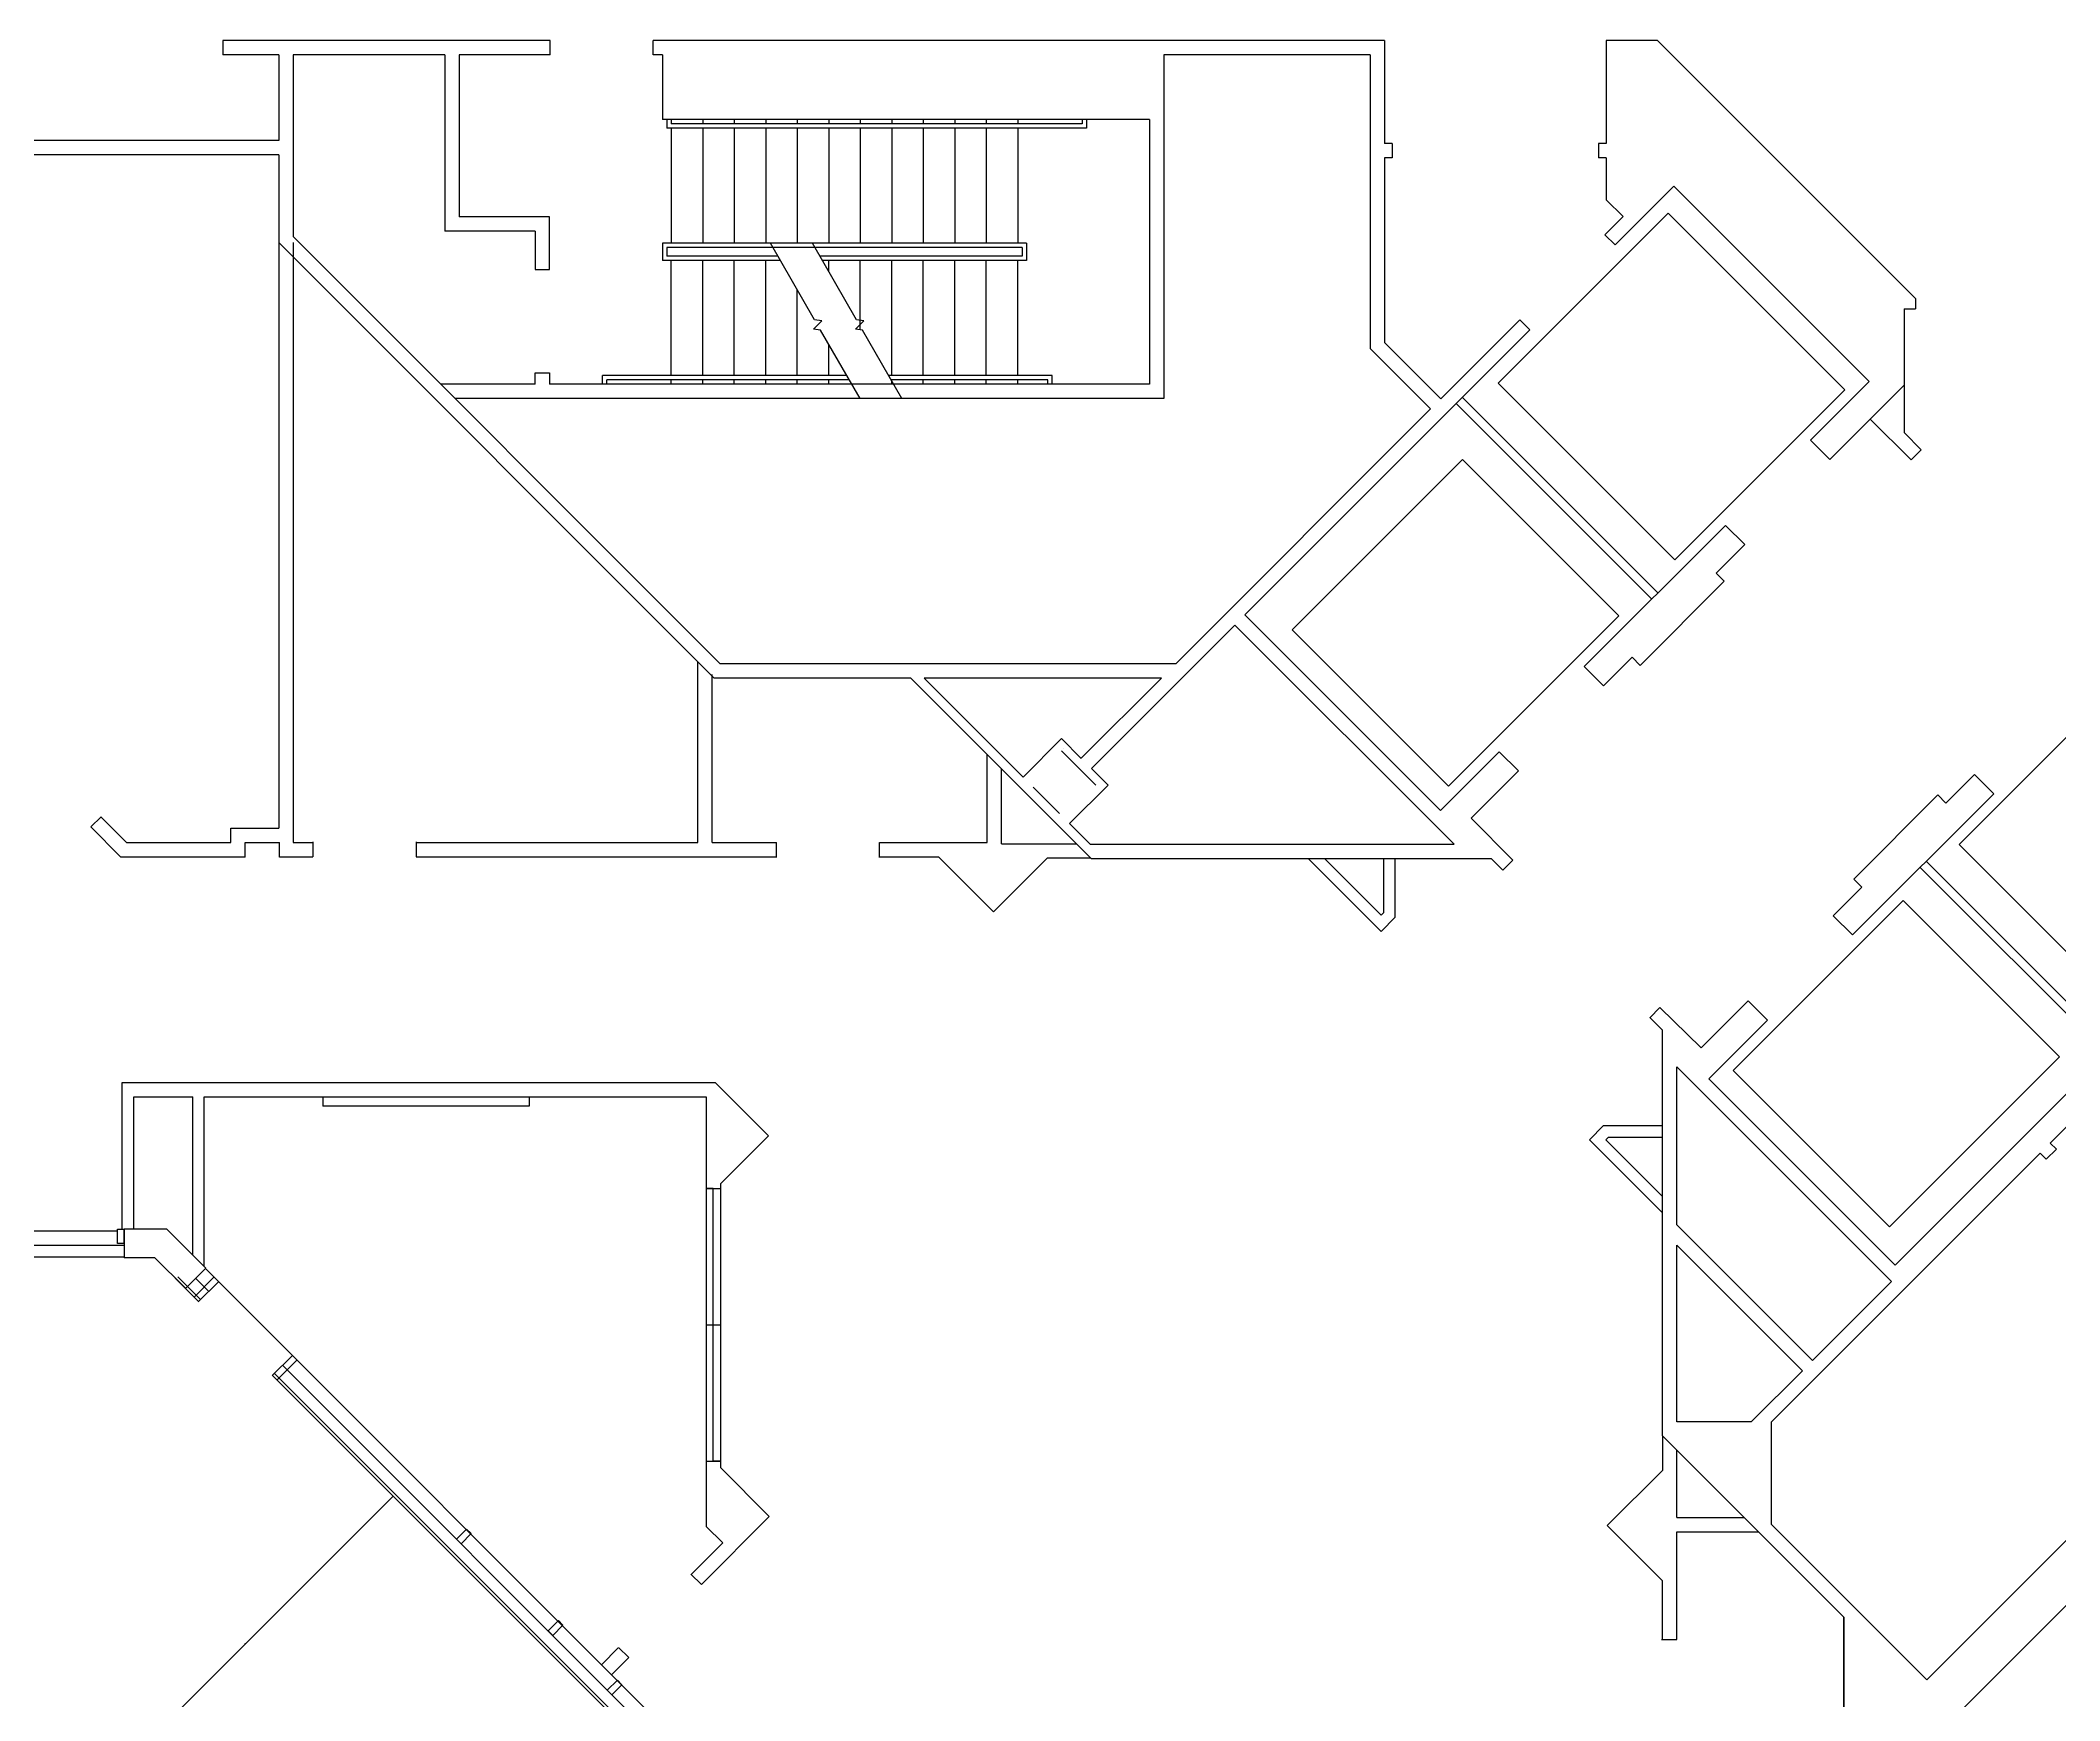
# Model space of a CAD drawing. Header units: inches. Extents: x 1104 to 3431, y 1204 to 3384.
# Drawn here: x 2020 to 2725, y 2292 to 2872 of the extents above; entities that cross this region are included whole.
import ezdxf

# ---------------------------------------------------------------- set-up
doc = ezdxf.new("R2010")
doc.units = ezdxf.units.IN
doc.header["$MEASUREMENT"] = 0
for name, color, linetype in [('E-B-CORE', 8, 'CONTINUOUS'), ('E-B-ELEV', 8, 'CONTINUOUS'), ('E-B-FURR', 6, 'CONTINUOUS'), ('E-B-GLAZ', 8, 'CONTINUOUS'), ('E-B-MULL', 8, 'CONTINUOUS'), ('E-B-SHEL', 2, 'CONTINUOUS'), ('E-F-STAIR', 8, 'CONTINUOUS')]:
    doc.layers.add(name, color=color, linetype=linetype)
doc.styles.add('ARCHITXT', font='simplex.shx')
doc.dimstyles.new('RGA1-8', dxfattribs={"dimscale": 96, "dimtxt": 0.0938, "dimasz": 0.125, "dimexe": 0.09375, "dimexo": 0.125, "dimgap": 0.0625, "dimtad": 1, "dimdec": 6, "dimrnd": 0.5, "dimzin": 3, "dimdsep": 46, "dimlunit": 4, "dimtxsty": 'ARCHITXT', "dimcen": 0.1875, "dimdle": 0.09375, "dimclrd": 256, "dimclre": 256, "dimadec": 0, "dimazin": 0, "dimtfac": 1, "dimtdec": 6, "dimtmove": 2, "dimatfit": 3, "dimfxl": 1, "dimtolj": 1, "dimtzin": 3, "dimarcsym": 0})

# ---------------------------------------------------------------- blocks, each defined once
blk = doc.blocks.new('*D18')
at = {"layer": 'E-B-FURR', "lineweight": -2, "transparency": 16777216}
for p, q in [((1923.91, 2335.91), (1874.35, 2286.35)), ((2286.33, 1874.51), (1874.51, 2286.33)), ((2335.91, 1923.91), (2286.35, 1874.35))]:
    blk.add_line(p, q, dxfattribs=at)
at = {"layer": 'E-B-FURR', "lineweight": -3, "transparency": 16777216}
for points in [[(1874.52, 2286.34), (1874.49, 2286.31), (1874.42, 2286.42)], [(2286.34, 1874.52), (2286.31, 1874.49), (2286.42, 1874.42)]]:
    blk.add_solid(points, dxfattribs=at)
at = {"layer": 'E-B-FURR', "color": 0, "lineweight": -3, "transparency": 16777216, "insert": (2080.54, 2080.54), "char_height": 0.0938, "attachment_point": 5, "rotation": 315, "style": 'ARCHITXT'}
blk.add_mtext('\\A1;48\'-6{\\H1x;\\S1/2;}"', dxfattribs=at)
blk = doc.blocks.new('*D19')
at = {"layer": 'E-B-FURR', "lineweight": -2, "transparency": 16777216}
for p, q in [((1963.91, 2335.93), (1919.82, 2291.85)), ((2291.82, 1919.98), (1919.98, 2291.82)), ((2335.93, 1963.91), (2291.85, 1919.82))]:
    blk.add_line(p, q, dxfattribs=at)
at = {"layer": 'E-B-FURR', "lineweight": -3, "transparency": 16777216}
for points in [[(1919.99, 2291.84), (1919.96, 2291.81), (1919.89, 2291.91)], [(2291.84, 1919.99), (2291.81, 1919.96), (2291.91, 1919.89)]]:
    blk.add_solid(points, dxfattribs=at)
at = {"layer": 'E-B-FURR', "color": 0, "lineweight": -3, "transparency": 16777216, "insert": (2105.98, 2105.98), "char_height": 0.0938, "attachment_point": 5, "rotation": 315, "style": 'ARCHITXT'}
blk.add_mtext('\\A1;43\'-10"', dxfattribs=at)
blk = doc.blocks.new('*D20')
at = {"layer": 'E-B-FURR', "lineweight": -2, "transparency": 16777216}
for p, q in [((2039.85, 2260.34), (2142.91, 2363.4)), ((2142.91, 2363.57), (2142.93, 2363.55)), ((2039.68, 2260.34), (2039.7, 2260.32))]:
    blk.add_line(p, q, dxfattribs=at)
at = {"layer": 'E-B-FURR', "lineweight": -3, "transparency": 16777216}
for points in [[(2142.89, 2363.41), (2142.92, 2363.38), (2143, 2363.49)], [(2039.84, 2260.36), (2039.87, 2260.33), (2039.77, 2260.26)]]:
    blk.add_solid(points, dxfattribs=at)
at = {"layer": 'E-B-FURR', "color": 0, "lineweight": -3, "transparency": 16777216, "insert": (2091.3, 2311.95), "char_height": 0.0938, "attachment_point": 5, "rotation": 45, "style": 'ARCHITXT'}
blk.add_mtext('\\A1;12\'-2"', dxfattribs=at)

msp = doc.modelspace()

# ---------------------------------------------------------------- linework, layer by layer
at = {"layer": 'E-B-CORE'}
for p, q in [((2108, 2871.610173), (2083.5, 2871.610173)), ((2083.5, 2871.610173), (2083.5, 2866.610173)), ((2197.75, 2871.610173), (2108, 2871.610173)), ((2197.75, 2866.610173), (2197.75, 2871.610173)), ((2489.014827, 2871.610173), (2233.75, 2871.610173)), ((2233.75, 2866.610173), (2233.75, 2871.610173)), ((2489.014827, 2871.610173), (2489.014827, 2835.610173)), ((2584.328115, 2871.610173), (2566.389827, 2871.610173)), ((2566.389827, 2871.610173), (2566.389827, 2835.610173)), ((2674.389827, 2781.548461), (2584.328115, 2871.610173)), ((2103, 2866.610173), (2083.5, 2866.610173)), ((2103, 2866.610173), (2103, 2836.610173)), ((2161, 2866.610173), (2108, 2866.610173)), ((2108, 2866.610173), (2108, 2803.110173)), ((2161, 2866.610173), (2161, 2805)), ((2166, 2866.610173), (2166, 2810)), ((2197.75, 2866.610173), (2166, 2866.610173)), ((2237, 2866.610173), (2233.75, 2866.610173)), ((2237, 2866.610173), (2237, 2844)), ((2412.014827, 2866.610173), (2412.014827, 2746.610173)), ((2484.014827, 2866.610173), (2412.014827, 2866.610173)), ((2484.014827, 2866.610173), (2484.014827, 2764.029119)), ((2407.014827, 2844), (2237, 2844)), ((2407.014827, 2844), (2407.014827, 2751.610173)), ((2103, 2836.610173), (1959, 2836.610173)), ((2491.702327, 2835.610173), (2489.014827, 2835.610173)), ((2491.702327, 2835.610173), (2491.702327, 2830.610173)), ((2566.389827, 2835.610173), (2563.702327, 2835.610173)), ((2563.702327, 2835.610173), (2563.702327, 2830.610173)), ((2103, 2831.610173), (1954, 2831.610173)), ((2103, 2831.610173), (2103, 2801.039105)), ((2489.014827, 2830.610173), (2489.014827, 2766.100187)), ((2491.702327, 2830.610173), (2489.014827, 2830.610173)), ((2566.389827, 2830.610173), (2563.702327, 2830.610173)), ((2566.389827, 2830.610173), (2566.389827, 2816.004407)), ((2569.472858, 2800.235363), (2589.958, 2820.720505)), ((2589.958, 2820.720505), (2658.193805, 2752.484701)), ((2566.389827, 2816.004407), (2572.280331, 2810.113904)), ((2197.528669, 2810), (2166, 2810)), ((2197.528669, 2791.610173), (2197.528669, 2810)), ((2565.937324, 2803.770897), (2572.280331, 2810.113904)), ((2255.039105, 2649), (2103, 2801.039105)), ((2257.110173, 2654), (2108, 2803.110173)), ((2192.528669, 2805), (2161, 2805)), ((2192.528669, 2805), (2192.528669, 2791.610173)), ((2569.472858, 2800.235363), (2565.937324, 2803.770897)), ((2192.528669, 2791.610173), (2197.528669, 2791.610173)), ((2670.389827, 2777.887203), (2674.389827, 2777.887203)), ((2670.389827, 2777.887203), (2670.389827, 2734.692626)), ((2674.389827, 2781.548461), (2674.389827, 2777.887203)), ((2440.285803, 2671.048308), (2539.774373, 2770.536879)), ((2508.64072, 2746.474293), (2536.23884, 2774.072413)), ((2539.774373, 2770.536879), (2536.23884, 2774.072413)), ((2484.014827, 2764.029119), (2505.105186, 2742.938759)), ((2489.014827, 2766.100187), (2508.64072, 2746.474293)), ((2192.528669, 2751.610173), (2159.5, 2751.610173)), ((2192.528669, 2751.610173), (2192.528669, 2755.610173)), ((2192.528669, 2755.610173), (2197.528669, 2755.610173)), ((2197.528669, 2755.610173), (2197.528669, 2751.610173)), ((2407.014827, 2751.610173), (2197.528669, 2751.610173)), ((2637.708663, 2731.999559), (2658.193805, 2752.484701)), ((2644.426177, 2725.282045), (2670.389827, 2751.245695)), ((2412.014827, 2746.610173), (2164.5, 2746.610173)), ((2416.166427, 2654), (2505.105186, 2742.938759)), ((2658.577759, 2739.433626), (2672.831448, 2725.183087)), ((2637.708663, 2731.999559), (2644.426177, 2725.282045)), ((2670.389827, 2734.692626), (2676.366982, 2728.718621)), ((2672.831448, 2725.183087), (2676.366982, 2728.718621)), ((2558.698926, 2652.989822), (2608.010178, 2702.301074)), ((2608.010178, 2702.301074), (2614.727692, 2695.58356)), ((2604.739809, 2685.595677), (2614.727692, 2695.58356)), ((2604.739809, 2685.595677), (2607.568236, 2682.767249)), ((2578.232751, 2653.431764), (2607.568236, 2682.767249)), ((2386.68403, 2617.446536), (2436.750269, 2667.512774)), ((2436.750269, 2667.512774), (2513.263043, 2591)), ((2440.285803, 2671.048308), (2508.521607, 2602.812504)), ((2416.166427, 2654), (2257.110173, 2654)), ((2558.698926, 2652.989822), (2565.41644, 2646.272308)), ((2565.41644, 2646.272308), (2575.404323, 2656.260191)), ((2575.404323, 2656.260191), (2578.232751, 2653.431764)), ((2323.698731, 2649), (2255.039105, 2649)), ((2323.698731, 2649), (2386.616995, 2586)), ((2411.166427, 2649), (2328.311323, 2649)), ((2328.311323, 2649), (2362.817545, 2614.448951)), ((2383.143906, 2620.977479), (2411.166427, 2649)), ((2376.240755, 2627.889599), (2362.817545, 2614.448951)), ((2376.240296, 2627.890058), (2383.153078, 2620.968296)), ((2376.240296, 2623.644661), (2388.260193, 2611.622928)), ((2376.947403, 2624.351768), (2376.947403, 2624.351768)), ((2508.521607, 2602.812504), (2529.000441, 2623.291337)), ((2508.521607, 2602.812504), (2529.000441, 2623.291337)), ((2529.000441, 2623.291337), (2535.717955, 2616.573823)), ((2529.000441, 2623.291337), (2535.717955, 2616.573823)), ((2386.68403, 2617.446536), (2392.502832, 2611.620174)), ((2519.277723, 2600.13359), (2535.717955, 2616.573823)), ((2525.730072, 2606.58594), (2535.717955, 2616.573823)), ((2684.985504, 2605.349982), (2694.973387, 2615.337865)), ((2701.690901, 2608.620351), (2694.973387, 2615.337865)), ((2366.343379, 2610.919317), (2373.247517, 2604.010023)), ((2392.502374, 2611.620634), (2379.057145, 2598.192848)), ((2652.379649, 2559.309099), (2701.690901, 2608.620351)), ((2652.821591, 2578.842924), (2682.157076, 2608.178409)), ((2684.985504, 2605.349982), (2682.157076, 2608.178409)), ((2373.247517, 2604.010023), (2375.531706, 2601.722867)), ((2379.057145, 2598.192848), (2386.240661, 2591)), ((2519.277723, 2600.13359), (2533.83777, 2585.459767)), ((2386.240661, 2591), (2513.263043, 2591)), ((2667.256154, 2444.077956), (2816.928352, 2593.750154)), ((2386.616995, 2586), (2526.279546, 2586)), ((2487.819573, 2560.544156), (2462.363729, 2586)), ((2487.819573, 2560.544156), (2462.363729, 2586)), ((2487.819573, 2566.20101), (2468.020583, 2586)), ((2488.769321, 2567.150758), (2488.769321, 2586)), ((2492.769321, 2565.493903), (2492.769321, 2586)), ((2526.279546, 2586), (2530.302236, 2581.924233)), ((2530.302236, 2581.924233), (2533.83777, 2585.459767)), ((2645.662135, 2566.026613), (2655.650018, 2576.014496)), ((2655.650018, 2576.014496), (2652.821591, 2578.842924)), ((2488.769321, 2567.150758), (2487.819573, 2566.20101)), ((2652.379649, 2559.309099), (2645.662135, 2566.026613)), ((2492.769321, 2565.493903), (2487.819573, 2560.544156)), ((2586, 2526.122303), (2581.570355, 2530.455478)), ((2581.602025, 2530.401792), (2585.137559, 2533.937326)), ((2599.523417, 2519.887896), (2585.066754, 2534.029718)), ((2599.523417, 2519.887896), (2615.96365, 2536.328128)), ((2605.975767, 2526.340245), (2615.96365, 2536.328128)), ((2622.681164, 2529.610614), (2615.96365, 2536.328128)), ((2622.681164, 2529.610614), (2615.96365, 2536.328128)), ((2721.409163, 2486.678716), (2765.95689, 2531.226443)), ((2586, 2468.020583), (2586, 2526.122303)), ((2602.202331, 2509.13178), (2622.681164, 2529.610614)), ((2602.202331, 2509.13178), (2622.681164, 2529.610614)), ((2591, 2458.108717), (2591, 2513.257396)), ((2665.971312, 2438.291737), (2591, 2513.257396)), ((2667.256154, 2444.077956), (2602.202331, 2509.13178)), ((2565.493903, 2492.769321), (2560.544156, 2487.819573)), ((2565.493903, 2492.769321), (2586, 2492.769321)), ((2567.150758, 2488.769321), (2566.20101, 2487.819573)), ((2567.150758, 2488.769321), (2586, 2488.769321)), ((2586, 2462.363729), (2560.544156, 2487.819573)), ((2586, 2462.363729), (2560.544156, 2487.819573)), ((2586, 2468.020583), (2566.20101, 2487.819573)), ((2586, 2384.5), (2586, 2483.72297)), ((2624.071068, 2389.34062), (2717.873629, 2483.143182)), ((2719.994949, 2481.021861), (2717.873629, 2483.143182)), ((2719.994949, 2481.021861), (2723.530483, 2484.557395)), ((2723.530483, 2484.557395), (2721.409163, 2486.678716)), ((2586, 2455.45279), (2586, 2462.363729)), ((2638.394146, 2410.714571), (2591, 2458.108717)), ((2586, 2384.5), (2586, 2448.381722)), ((2634.858613, 2407.179037), (2591, 2451.03765)), ((2591, 2389.34062), (2591, 2451.03765)), ((2638.394146, 2410.714571), (2665.971312, 2438.291737)), ((2678.275649, 2299.295419), (2789.998521, 2411.01829)), ((2617.020196, 2389.34062), (2634.858613, 2407.179037)), ((2649.284271, 2321.215729), (2586, 2384.5)), ((2617.020196, 2389.34062), (2591, 2389.34062)), ((2624.071068, 2353.5), (2624.071068, 2389.34062)), ((2678.275649, 2299.295419), (2624.071068, 2353.5)), ((2656.355339, 2254.747691), (2749.693434, 2348.085786)), ((2649.284271, 2261.818759), (2649.284271, 2321.215729)), ((2649.284271, 2321.215729), (2649.284271, 2254.747691))]:
    msp.add_line(p, q, dxfattribs=at)
at = {"layer": 'E-B-ELEV'}
for p, q in [((2582.293892, 2676.584788), (2514.058087, 2744.820592)), ((2584.415212, 2678.706108), (2516.179408, 2746.941913)), ((2675.974615, 2582.904065), (2741.028439, 2517.850241)), ((2678.095935, 2585.025385), (2743.149759, 2519.971561))]:
    msp.add_line(p, q, dxfattribs=at)
for points in [[(2528.673993, 2751.896865), (2590.311554, 2690.259304), (2649.708523, 2749.656274), (2588.070963, 2811.293834)], [(2456.783542, 2665.864278), (2516.180511, 2725.261247), (2570.747004, 2670.694755), (2511.350034, 2611.297785)], [(2744.215624, 2536.355234), (2689.649131, 2590.921727), (2749.046101, 2650.318696), (2803.612593, 2595.752204)], [(2665.254105, 2457.393715), (2724.651074, 2516.790684), (2670.084582, 2571.357177), (2610.687612, 2511.960207)]]:
    msp.add_lwpolyline(points, close=True, dxfattribs=at)
at = {"layer": 'E-B-FURR'}
for p, q in [((2103, 2801.039105), (2103, 2596.610173)), ((2108, 2801.039105), (2108, 2591.610173)), ((2249.305449, 2591.610173), (2249.305449, 2654.726513)), ((2254.305449, 2591.610173), (2254.305449, 2650.201963)), ((2350.305449, 2591.610173), (2350.305449, 2622.358717)), ((2355.305449, 2591.076787), (2355.305449, 2617.352222)), ((2040.973734, 2600.589048), (2037.384581, 2597.022611)), ((2037.384581, 2597.022611), (2047.797019, 2586.610173)), ((2040.931339, 2600.546921), (2049.868087, 2591.610173)), ((2086.245204, 2596.610173), (2103, 2596.610173)), ((2086.245204, 2591.610173), (2086.245204, 2596.610173)), ((2049.878645, 2591.610173), (2086.245204, 2591.610173)), ((2091.245204, 2586.491553), (2091.245204, 2591.610173)), ((2091.245204, 2591.610173), (2103.245204, 2591.610173)), ((2103.245204, 2586.491553), (2103.245204, 2591.610173)), ((2108, 2591.610173), (2114.883876, 2591.610173)), ((2114.883876, 2591.818289), (2114.883876, 2586.610173)), ((2150.978135, 2591.818289), (2150.978135, 2586.610173)), ((2150.978135, 2591.610173), (2249.305449, 2591.610173)), ((2254.305449, 2591.610173), (2276.76752, 2591.610173)), ((2276.76752, 2586.311177), (2276.76752, 2591.610173)), ((2312.76752, 2586.311177), (2312.76752, 2591.610173)), ((2312.76752, 2591.610173), (2350.305449, 2591.610173)), ((2355.305449, 2591.076787), (2381.546794, 2591.076787)), ((2047.807578, 2586.610173), (2091.245204, 2586.610173)), ((2103.245204, 2586.610173), (2114.883876, 2586.610173)), ((2150.978135, 2586.610173), (2276.76752, 2586.610173)), ((2312.76752, 2586.610173), (2333.282836, 2586.610173)), ((2333.282836, 2586.610173), (2352.503829, 2567.38918)), ((2352.501888, 2567.387238), (2371.191429, 2586.07678)), ((2386.540315, 2586.07678), (2371.191429, 2586.07678)), ((2048.388707, 2456.631996), (2048.388707, 2507.85155)), ((2048.388707, 2507.85155), (2255.310244, 2507.85155)), ((2052.388707, 2456.631996), (2052.388707, 2502.85155)), ((2052.388707, 2502.85155), (2072.96776, 2502.85155)), ((2072.96776, 2447.57189), (2072.96776, 2502.85155)), ((2076.96776, 2443.574586), (2076.96776, 2502.85155)), ((2076.96776, 2502.85155), (2252.246504, 2502.85155)), ((2118.420876, 2502.578979), (2118.420876, 2499.578979)), ((2190.420876, 2502.578979), (2190.420876, 2499.578979)), ((2252.246504, 2502.85155), (2252.246504, 2352.85155)), ((2255.310244, 2507.85155), (2273.981785, 2489.18001)), ((2190.420876, 2499.578979), (2118.420876, 2499.578979)), ((2257.246504, 2472.444729), (2273.981785, 2489.18001)), ((2257.246504, 2472.444729), (2257.246504, 2373.367991)), ((1598, 2456), (2046.732012, 2456)), ((2077.382181, 2442.86306), (2442.172625, 2078.072616)), ((2586, 2384.5), (2586, 2372.378641)), ((2591, 2355.915623), (2591, 2379.5)), ((2257.246504, 2373.367991), (2274.210797, 2356.343101)), ((2566.755242, 2353.133884), (2586, 2372.378641)), ((2274.210797, 2356.343101), (2250.578833, 2332.591911)), ((2591, 2355.915623), (2614.584377, 2355.915623)), ((2252.246504, 2352.85155), (2257.979356, 2347.118698)), ((2586, 2333.889126), (2566.755242, 2353.133884)), ((2591, 2313.377693), (2591, 2350.915623)), ((2591, 2350.915623), (2619.584377, 2350.915623)), ((2257.979356, 2347.118698), (2247.014707, 2336.098731)), ((2246.893252, 2336.218233), (2250.578833, 2332.591911)), ((2586, 2313.377693), (2586, 2333.889126)), ((2585.701004, 2313.377693), (2591, 2313.377693)), ((2221.500579, 2310.440127), (2215.66756, 2304.577681)), ((2225.186724, 2307.071698), (2219.195247, 2301.049993)), ((2221.644543, 2310.556926), (2225.186724, 2307.071698))]:
    msp.add_line(p, q, dxfattribs=at)
at = {"layer": 'E-B-GLAZ'}
for p, q in [((1598, 2451), (2049.003541, 2451)), ((1598, 2447), (2049.003541, 2447)), ((2075.024959, 2431.335431), (2066.824856, 2439.535534)), ((2075.732109, 2432.042494), (2067.824856, 2439.949747)), ((2080.376841, 2439.868399), (2073.329476, 2432.809717)), ((2078.560713, 2434.870745), (2073.960252, 2439.471206)), ((2081.967816, 2438.277425), (2074.914354, 2431.22484)), ((2252.246504, 2423.253782), (2257.246504, 2423.253782)), ((2107.751849, 2412.493391), (2100.758474, 2405.488786)), ((2109.342777, 2410.902463), (2102.343352, 2403.903909)), ((2404.632028, 2101.728362), (2100.814994, 2405.545396)), ((2405.340042, 2102.434561), (2101.521533, 2406.25307)), ((2408.172101, 2105.259357), (2104.347691, 2409.083766))]:
    msp.add_line(p, q, dxfattribs=at)
msp.add_lwpolyline([(2252.319341, 2375.672632), (2257.319341, 2375.672632), (2254.680694, 2375.672632), (2254.680694, 2470.834931), (2252.319341, 2470.834931), (2257.319341, 2470.834931)], dxfattribs=at)
at = {"layer": 'E-B-MULL'}
for points in [[(2046.732012, 2451.631996), (2046.732012, 2456.631996), (2048.982012, 2456.631996), (2048.982012, 2451.631996)], [(2166.649826, 2346.781631), (2170.18536, 2350.317165), (2168.59437, 2351.908155), (2165.058836, 2348.372621)], [(2198.668101, 2314.815303), (2202.203635, 2318.350837), (2200.612645, 2319.941827), (2197.077111, 2316.406293)], [(2219.255649, 2294.061367), (2222.791183, 2297.596901), (2221.200192, 2299.187891), (2217.664658, 2295.652357)]]:
    msp.add_lwpolyline(points, close=True, dxfattribs=at)
at = {"layer": 'E-B-SHEL'}
for p, q in [((2049.003541, 2456.631996), (2049.003541, 2446.631996)), ((2063.901541, 2456.631996), (2049.003541, 2456.631996)), ((2077.53158, 2443.011146), (2063.901541, 2456.631996)), ((2059.761381, 2446.631996), (2049.003541, 2446.631996)), ((2070.42929, 2435.971278), (2059.761381, 2446.631996)), ((2077.53158, 2443.011146), (2070.409112, 2435.951278))]:
    msp.add_line(p, q, dxfattribs=at)
at = {"layer": 'E-F-STAIR'}
for p, q in [((2238.5, 2844), (2238.5, 2841)), ((2385, 2841), (2238.5, 2841)), ((2240, 2844), (2240, 2842.5)), ((2383.5, 2842.5), (2240, 2842.5)), ((2240, 2841), (2240, 2800.805087)), ((2251, 2844), (2251, 2842.5)), ((2251, 2841), (2251, 2800.805087)), ((2262, 2844), (2262, 2842.5)), ((2262, 2841), (2262, 2800.805087)), ((2273, 2844), (2273, 2842.5)), ((2273, 2841), (2273, 2800.805087)), ((2284, 2844), (2284, 2842.5)), ((2284, 2841), (2284, 2800.805087)), ((2295, 2844), (2295, 2842.5)), ((2295, 2841), (2295, 2800.805087)), ((2306, 2844), (2306, 2842.5)), ((2306, 2841), (2306, 2800.805087)), ((2317, 2844), (2317, 2842.5)), ((2317, 2841), (2317, 2800.805087)), ((2328, 2844), (2328, 2842.5)), ((2328, 2841), (2328, 2800.805087)), ((2339, 2844), (2339, 2842.5)), ((2339, 2841), (2339, 2800.805087)), ((2350, 2844), (2350, 2842.5)), ((2350, 2841), (2350, 2800.805087)), ((2361, 2844), (2361, 2842.5)), ((2361, 2841), (2361, 2800.805087)), ((2383.5, 2844), (2383.5, 2842.5)), ((2385, 2844), (2385, 2841)), ((2364, 2800.805087), (2237, 2800.805087)), ((2237, 2800.805087), (2237, 2794.805087)), ((2362.5, 2799.305087), (2238.5, 2799.305087)), ((2238.5, 2799.305087), (2238.5, 2796.305087)), ((2362.5, 2799.305087), (2362.5, 2796.305087)), ((2364, 2800.805087), (2364, 2794.805087)), ((2278.10214, 2794.805087), (2237, 2794.805087)), ((2277.236115, 2796.305087), (2238.5, 2796.305087)), ((2240, 2754.610173), (2240, 2794.805087)), ((2251, 2754.610173), (2251, 2794.805087)), ((2262, 2754.610173), (2262, 2794.805087)), ((2273, 2754.610173), (2273, 2794.805087)), ((2362.5, 2796.305087), (2291.873991, 2796.305087)), ((2364, 2794.805087), (2292.740016, 2794.805087)), ((2295, 2790.89068), (2295, 2794.805087)), ((2306, 2770.580032), (2306, 2794.805087)), ((2317, 2754.610173), (2317, 2794.805087)), ((2328, 2754.610173), (2328, 2794.805087)), ((2339, 2754.610173), (2339, 2794.805087)), ((2350, 2754.610173), (2350, 2794.805087)), ((2361, 2754.610173), (2361, 2794.805087)), ((2284, 2754.610173), (2284, 2784.589694)), ((2295, 2754.610173), (2295, 2765.537135)), ((2301.308684, 2754.610173), (2216, 2754.610173)), ((2216, 2751.610173), (2216, 2754.610173)), ((2302.17471, 2753.110173), (2217.5, 2753.110173)), ((2217.5, 2751.610173), (2217.5, 2753.110173)), ((2240, 2751.610173), (2240, 2753.110173)), ((2251, 2751.610173), (2251, 2753.110173)), ((2262, 2751.610173), (2262, 2753.110173)), ((2273, 2751.610173), (2273, 2753.110173)), ((2284, 2751.610173), (2284, 2753.110173)), ((2295, 2751.610173), (2295, 2753.110173)), ((2373, 2754.610173), (2315.94656, 2754.610173)), ((2371.5, 2753.110173), (2316.812586, 2753.110173)), ((2317, 2751.610173), (2317, 2753.110173)), ((2328, 2751.610173), (2328, 2753.110173)), ((2339, 2751.610173), (2339, 2753.110173)), ((2350, 2751.610173), (2350, 2753.110173)), ((2361, 2751.610173), (2361, 2753.110173)), ((2371.5, 2751.610173), (2371.5, 2753.110173)), ((2373, 2751.610173), (2373, 2754.610173))]:
    msp.add_line(p, q, dxfattribs=at)
for points in [[(2305.927487, 2746.610173), (2292.148234, 2770.476539), (2289.648856, 2770.805588), (2292.577059, 2773.733791), (2290.077682, 2774.06284), (2274.638039, 2800.805087)], [(2320.565362, 2746.610173), (2306.78611, 2770.476539), (2304.286732, 2770.805588), (2307.214935, 2773.733791), (2304.715557, 2774.06284), (2289.275914, 2800.805087)]]:
    msp.add_lwpolyline(points, dxfattribs=at)

# ---------------------------------------------------------------- dimensions: what is measured, and where the dimension line sits
at = {"layer": 'E-B-FURR', "lineweight": -3}
dim = msp.add_linear_dim(base=(2142.9967775, 2363.4865705), p1=(2039.7659395, 2260.2557325), p2=(2142.9967775, 2363.4865705), angle=225, dimstyle='RGA1-8', override={"dimscale": 1}, dxfattribs=at)
dim.commit()
dim.dimension.update_dxf_attribs({"geometry": '*D20', "text_midpoint": (2091.2976842, 2311.9548258)})
for p1, p2, distance, picture, middle in [((2336, 1924), (1924, 2336), 70.1204524627, '*D18', (2080.5389277897, 2080.5389277897)), ((2336.021672, 1964), (1964, 2336.021672), 62.3814503268, '*D19', (2105.9841637561, 2105.9841637561))]:
    dim = msp.add_aligned_dim(p1=p1, p2=p2, distance=distance, dimstyle='RGA1-8', override={"dimscale": 1}, dxfattribs=at)
    dim.commit()
    dim.dimension.update_dxf_attribs({"geometry": picture, "text_midpoint": middle})

doc.saveas('drawing.dxf')
